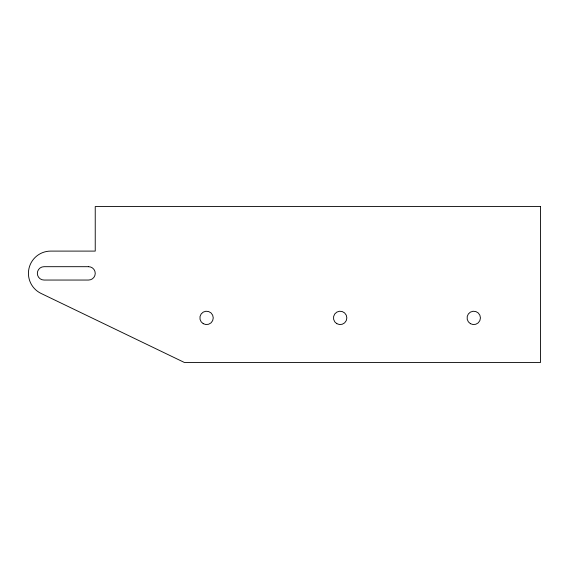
<?xml version="1.0" encoding="UTF-8"?>
<svg xmlns="http://www.w3.org/2000/svg" width="569" height="569" viewBox="0 0 569 569"><rect width="100%" height="100%" fill="white"/><g stroke="black" fill="none" stroke-linecap="round" stroke-linejoin="round"><path stroke-width="0.85" d="M540.55 206.568L95.236 206.568L95.236 251.1L50.705 251.1A22.262 22.262 0 0 0 41.046 293.426L184.299 362.432L540.55 362.432L540.55 206.568M88.558 266.69L44.026 266.69A6.679 6.679 0 0 0 37.348 273.369A6.679 6.679 0 0 0 44.026 280.048L88.558 280.048A6.679 6.679 0 0 0 95.236 273.369A6.679 6.679 0 0 0 88.558 266.69M336.82 323.683A6.679 6.679 0 0 0 346.841 317.9A6.679 6.679 0 0 0 336.82 312.111A6.679 6.679 0 0 0 336.82 323.683M470.414 323.683A6.679 6.679 0 0 0 480.435 317.9A6.679 6.679 0 0 0 470.414 312.111A6.679 6.679 0 0 0 470.414 323.683M203.225 323.683A6.679 6.679 0 0 0 213.247 317.9A6.679 6.679 0 0 0 203.225 312.111A6.679 6.679 0 0 0 203.225 323.683"/></g></svg>
